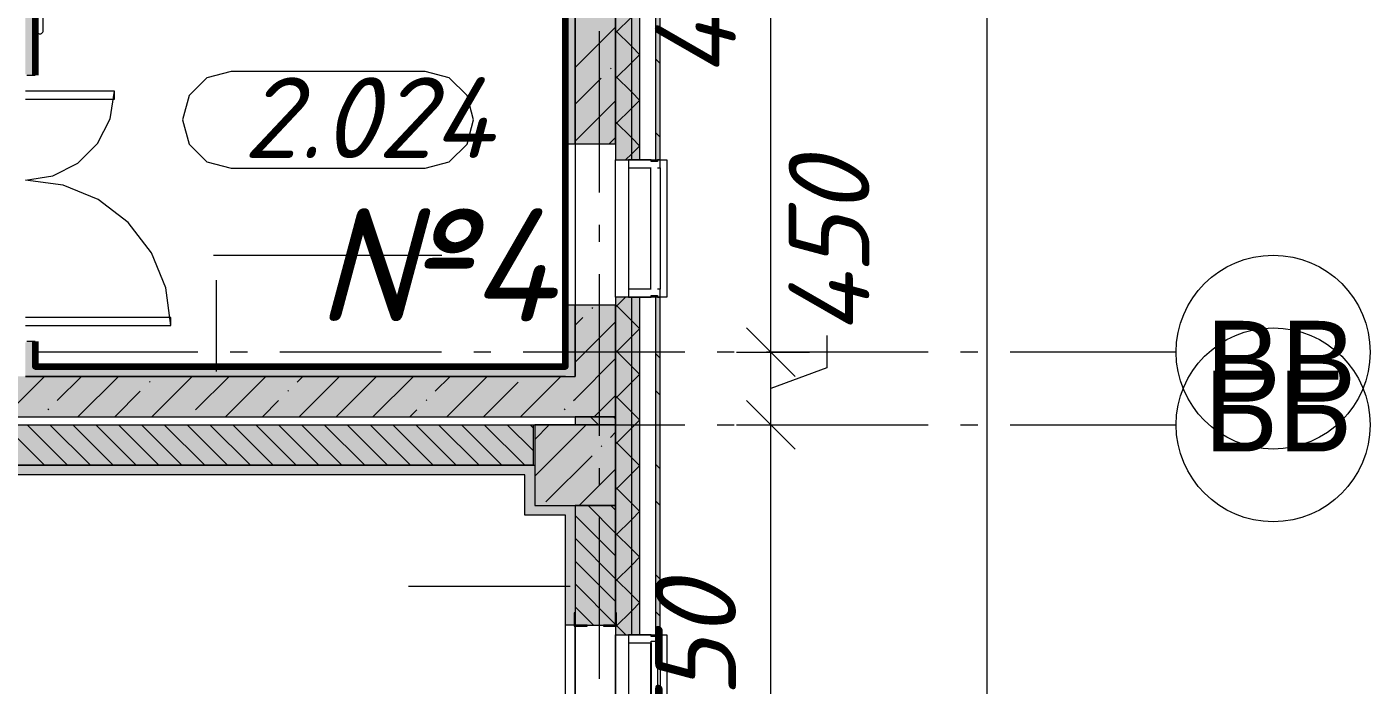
# Model space of a CAD drawing. Header units: millimetres. Extents: x -537608 to 253996, y -217170 to 186033.
# Drawn here: x -268303 to -259993, y -9213 to -5137 of the extents above; entities that cross this region are included whole.
import ezdxf

# ---------------------------------------------------------------- set-up
doc = ezdxf.new("R2010")
doc.units = ezdxf.units.MM
doc.layers.add('16) Лак 1.6м', color=160, linetype='Continuous', lineweight=90)
doc.layers.add('PDF _Геометрия', color=7, linetype='Continuous')
doc.layers.add('PDF _Текст', color=7, linetype='Continuous')
doc.layers.add('PDF _Сплошная заливка', color=7, linetype='Continuous', true_color=0xffffff)
doc.styles.add('PDF ArialMT', font='arial.ttf')
doc.styles.add('PDF ISOCPEUR Italic', font='isocpeui.ttf')

msp = doc.modelspace()

# ---------------------------------------------------------------- hatches: boundary and pattern name
at = {"layer": 'PDF _Сплошная заливка', "transparency": 33554559}
h = msp.add_hatch(color=256, dxfattribs=at)
h.paths.add_polyline_path([(-264384.3486, -7310.6582), (-264384.3486, -6810.6577), (-264411.3488, -6810.6577), (-264411.3488, -7310.6582)], flags=0)
h.paths.add_polyline_path([(-264411.3488, -5960.6578), (-264384.3486, -5960.6578), (-264384.3486, 1589.3432), (-264411.3488, 1589.3432), (-264411.3488, -4017.7553)], flags=0)
h.paths.add_polyline_path([(-264411.3488, 15239.3477), (-264384.3486, 15239.3477), (-264384.3486, 16539.3468), (-264411.3488, 16539.3468), (-264411.3488, 15917.7888)], flags=0)
h.paths.add_polyline_path([(-264411.3488, 18239.3476), (-264384.3486, 18239.3476), (-264384.3486, 19539.3489), (-264411.3488, 19539.3489), (-264411.3488, 18765.7234)], flags=0)
h.paths.add_polyline_path([(-264384.3486, 21239.3475), (-264384.3486, 22539.3466), (-264411.3488, 22539.3466), (-264411.3488, 21239.3475)], flags=0)
h.paths.add_polyline_path([(-264384.3486, 24239.3496), (-264384.3486, 25439.3504), (-264411.3488, 25439.3504), (-264411.3488, 24239.3496)], flags=0)
h.paths.add_polyline_path([(-264384.3486, 27139.349), (-264384.3486, 31549.0045), (-264411.3488, 31549.0045), (-264411.3488, 27139.349)], flags=0)
h = msp.add_hatch(color=256, dxfattribs=at)
h.paths.add_polyline_path([(-264511.3493, -7310.6582), (-264511.3493, -6810.6577), (-264561.3495, -6810.6577), (-264561.3495, -7310.6582)], flags=0)
h.paths.add_polyline_path([(-264561.3495, -5960.6578), (-264511.3493, -5960.6578), (-264511.3493, 1589.3432), (-264561.3495, 1589.3432), (-264561.3495, -5441.7237)], flags=0)
h.paths.add_polyline_path([(-264561.3495, 15239.3477), (-264511.3493, 15239.3477), (-264511.3493, 16539.3468), (-264561.3495, 16539.3468), (-264561.3495, 15917.7888)], flags=0)
h.paths.add_polyline_path([(-264511.3493, 18239.3476), (-264511.3493, 19539.3489), (-264561.3495, 19539.3489), (-264561.3495, 18239.3476)], flags=0)
h.paths.add_polyline_path([(-264561.3495, 21239.3475), (-264511.3493, 21239.3475), (-264511.3493, 22539.3466), (-264561.3495, 22539.3466), (-264561.3495, 21613.658)], flags=0)
h.paths.add_polyline_path([(-264511.3493, 24239.3496), (-264511.3493, 25439.3504), (-264561.3495, 25439.3504), (-264561.3495, 24239.3496)], flags=0)
h.paths.add_polyline_path([(-264561.3495, 27139.349), (-264511.3493, 27139.349), (-264511.3493, 31399.0038), (-264561.3495, 31399.0038), (-264561.3495, 27309.5272)], flags=0)
h = msp.add_hatch(color=256, dxfattribs=at)
h.paths.add_polyline_path([(-264911.3488, -7550.6578), (-264661.3483, -7550.6578), (-264661.3483, -6860.6579), (-264911.3488, -6860.6579), (-264911.3488, -7300.6578)], flags=0)
h.paths.add_polyline_path([(-264661.3483, -5860.658), (-264661.3483, 799.3446), (-264911.3488, 799.3446), (-264911.3488, -5860.658)], flags=0)
at = {"layer": 'PDF _Сплошная заливка', "true_color": 0x56bc34, "transparency": 33554559}
h = msp.add_hatch(color=85, dxfattribs=at)
h.paths.add_polyline_path([(-268303.3512, -7240.6582), (-268251.3509, -7240.6582), (-268251.3509, -7085.6584), (-268303.3512, -7085.6584), (-268303.3512, -7090.6586), (-268311.3493, -7090.6586), (-268311.3493, -7240.6582)], flags=0)
h.paths.add_polyline_path([(-268303.3512, -5435.6572), (-268251.3509, -5435.6572), (-268251.3509, 739.3439), (-268311.3493, 739.3439), (-268311.3493, -5430.6575), (-268303.3512, -5430.6575)], flags=0)
h = msp.add_hatch(color=85, dxfattribs=at)
h.paths.add_polyline_path([(-264971.3501, -7300.6578), (-264911.3488, -7300.6578), (-264911.3488, -6860.6579), (-264971.3501, -6860.6579), (-264971.3501, -7240.6582)], flags=0)
h.paths.add_polyline_path([(-264971.3501, -5860.658), (-264911.3488, -5860.658), (-264911.3488, 539.343), (-264971.3501, 539.343), (-264971.3501, -5441.7237)], flags=0)
at = {"layer": 'PDF _Сплошная заливка', "transparency": 33554559}
for points in [[(-265275.7708, -7550.6578), (-264911.3488, -7550.6578), (-264911.3488, -7300.6578), (-268561.3505, -7300.6578), (-268561.3505, -7550.6578), (-266113.7491, -7550.6578)], [(-265171.3493, -7850.6575), (-265171.3493, -7600.6579), (-272161.3508, -7600.6579), (-272161.3508, -7850.6575), (-265275.7708, -7850.6575)]]:
    msp.add_hatch(color=256, dxfattribs=at).paths.add_polyline_path(points)
at = {"layer": 'PDF _Сплошная заливка', "true_color": 0x56bc34, "transparency": 33554559}
msp.add_hatch(color=85, dxfattribs=at).paths.add_polyline_path([(-264971.3501, -7300.6578), (-264971.3501, -7240.6582), (-268311.3493, -7240.6582), (-268311.3493, -7300.6578), (-265275.7708, -7300.6578)])
at = {"layer": 'PDF _Сплошная заливка', "transparency": 33554559}
h = msp.add_hatch(color=256, dxfattribs=at)
h.paths.add_polyline_path([(-264561.3495, -56400.6696), (-264561.3495, -55510.6683), (-264661.3483, -55510.6683), (-264661.3483, -56400.6696)], flags=0)
h.paths.add_polyline_path([(-264661.3483, -53810.6696), (-264561.3495, -53810.6696), (-264561.3495, -52615.668), (-264661.3483, -52615.668), (-264661.3483, -53144.636)], flags=0)
h.paths.add_polyline_path([(-264661.3483, -50915.6694), (-264561.3495, -50915.6694), (-264561.3495, -49615.6681), (-264661.3483, -49615.6681), (-264661.3483, -50296.6993)], flags=0)
h.paths.add_polyline_path([(-264561.3495, -47915.6673), (-264561.3495, -46600.6686), (-264661.3483, -46600.6686), (-264661.3483, -47915.6673)], flags=0)
h.paths.add_polyline_path([(-264561.3495, -44900.6677), (-264561.3495, -43600.6665), (-264661.3483, -43600.6665), (-264661.3483, -44900.6677)], flags=0)
h.paths.add_polyline_path([(-264561.3495, -41900.6657), (-264561.3495, -40600.6666), (-264661.3483, -40600.6666), (-264661.3483, -41900.6657)], flags=0)
h.paths.add_polyline_path([(-264561.3495, -38900.6658), (-264561.3495, -37600.6646), (-264661.3483, -37600.6646), (-264661.3483, -38900.6658)], flags=0)
h.paths.add_polyline_path([(-264561.3495, -35900.6659), (-264561.3495, -34600.6647), (-264661.3483, -34600.6647), (-264661.3483, -35900.6659)], flags=0)
h.paths.add_polyline_path([(-264561.3495, -32900.6638), (-264561.3495, -31600.6647), (-264661.3483, -31600.6647), (-264661.3483, -32900.6638)], flags=0)
h.paths.add_polyline_path([(-264561.3495, -29900.6639), (-264561.3495, -28600.6648), (-264661.3483, -28600.6648), (-264661.3483, -29900.6639)], flags=0)
h.paths.add_polyline_path([(-264661.3483, -26900.664), (-264561.3495, -26900.664), (-264561.3495, -25600.6627), (-264661.3483, -25600.6627), (-264661.3483, -26801.2363)], flags=0)
h.paths.add_polyline_path([(-264561.3495, -23900.662), (-264561.3495, -22600.6613), (-264661.3483, -22600.6613), (-264661.3483, -23900.662)], flags=0)
h.paths.add_polyline_path([(-264661.3483, -20900.6621), (-264561.3495, -20900.6621), (-264561.3495, -19600.6619), (-264661.3483, -19600.6619), (-264661.3483, -20393.3829)], flags=0)
h.paths.add_polyline_path([(-264661.3483, -17900.6614), (-264561.3495, -17900.6614), (-264561.3495, -16500.6607), (-264661.3483, -16500.6607), (-264661.3483, -17545.4486)], flags=0)
h.paths.add_polyline_path([(-264661.3483, -14800.6611), (-264561.3495, -14800.6611), (-264561.3495, -13710.6597), (-264661.3483, -13710.6597), (-264661.3483, -13985.5296)], flags=0)
h.paths.add_polyline_path([(-264561.3495, -12010.6587), (-264561.3495, -10600.6587), (-264661.3483, -10600.6587), (-264661.3483, -12010.6587)], flags=0)
h.paths.add_polyline_path([(-264661.3483, -8900.6581), (-264561.3495, -8900.6581), (-264561.3495, -7310.6582), (-264661.3483, -7310.6582), (-264661.3483, -8289.6594)], flags=0)
h = msp.add_hatch(color=256, dxfattribs=at)
h.paths.add_polyline_path([(-264561.3495, -56450.6697), (-264511.3493, -56450.6697), (-264511.3493, -55510.6683), (-264561.3495, -55510.6683), (-264561.3495, -56400.6696)], flags=0)
h.paths.add_polyline_path([(-264511.3493, -53810.6696), (-264511.3493, -52615.668), (-264561.3495, -52615.668), (-264561.3495, -53810.6696)], flags=0)
h.paths.add_polyline_path([(-264511.3493, -50915.6694), (-264511.3493, -49615.6681), (-264561.3495, -49615.6681), (-264561.3495, -50915.6694)], flags=0)
h.paths.add_polyline_path([(-264561.3495, -47915.6673), (-264511.3493, -47915.6673), (-264511.3493, -46600.6686), (-264561.3495, -46600.6686), (-264561.3495, -47448.7647)], flags=0)
h.paths.add_polyline_path([(-264511.3493, -44900.6677), (-264511.3493, -43600.6665), (-264561.3495, -43600.6665), (-264561.3495, -44900.6677)], flags=0)
h.paths.add_polyline_path([(-264561.3495, -41900.6657), (-264511.3493, -41900.6657), (-264511.3493, -40600.6666), (-264561.3495, -40600.6666), (-264561.3495, -41040.9114)], flags=0)
h.paths.add_polyline_path([(-264511.3493, -38900.6658), (-264511.3493, -37600.6646), (-264561.3495, -37600.6646), (-264561.3495, -38900.6658)], flags=0)
h.paths.add_polyline_path([(-264561.3495, -35900.6659), (-264511.3493, -35900.6659), (-264511.3493, -34600.6647), (-264561.3495, -34600.6647), (-264561.3495, -35345.0422)], flags=0)
h.paths.add_polyline_path([(-264561.3495, -32900.6638), (-264511.3493, -32900.6638), (-264511.3493, -31600.6647), (-264561.3495, -31600.6647), (-264561.3495, -32497.1076)], flags=0)
h.paths.add_polyline_path([(-264511.3493, -29900.6639), (-264511.3493, -28600.6648), (-264561.3495, -28600.6648), (-264561.3495, -29900.6639)], flags=0)
h.paths.add_polyline_path([(-264561.3495, -26900.664), (-264511.3493, -26900.664), (-264511.3493, -25600.6627), (-264561.3495, -25600.6627), (-264561.3495, -26801.2363)], flags=0)
h.paths.add_polyline_path([(-264561.3495, -23900.662), (-264511.3493, -23900.662), (-264511.3493, -22600.6613), (-264561.3495, -22600.6613), (-264561.3495, -23241.3175)], flags=0)
h.paths.add_polyline_path([(-264511.3493, -20900.6621), (-264511.3493, -19600.6619), (-264561.3495, -19600.6619), (-264561.3495, -20900.6621)], flags=0)
h.paths.add_polyline_path([(-264511.3493, -17900.6614), (-264511.3493, -16500.6607), (-264561.3495, -16500.6607), (-264561.3495, -17900.6614)], flags=0)
h.paths.add_polyline_path([(-264511.3493, -14800.6611), (-264511.3493, -13710.6597), (-264561.3495, -13710.6597), (-264561.3495, -14800.6611)], flags=0)
h.paths.add_polyline_path([(-264561.3495, -12010.6587), (-264511.3493, -12010.6587), (-264511.3493, -10600.6587), (-264561.3495, -10600.6587), (-264561.3495, -11849.5779)], flags=0)
h.paths.add_polyline_path([(-264511.3493, -8900.6581), (-264511.3493, -7310.6582), (-264561.3495, -7310.6582), (-264561.3495, -8900.6581)], flags=0)
h = msp.add_hatch(color=256, dxfattribs=at)
h.paths.add_polyline_path([(-264384.3486, -56577.6682), (-264384.3486, -55510.6683), (-264411.3488, -55510.6683), (-264411.3488, -56577.6682)], flags=0)
h.paths.add_polyline_path([(-264384.3486, -53810.6696), (-264384.3486, -52615.668), (-264411.3488, -52615.668), (-264411.3488, -53810.6696)], flags=0)
h.paths.add_polyline_path([(-264384.3486, -50915.6694), (-264384.3486, -49615.6681), (-264411.3488, -49615.6681), (-264411.3488, -50915.6694)], flags=0)
h.paths.add_polyline_path([(-264384.3486, -47915.6673), (-264384.3486, -46600.6686), (-264411.3488, -46600.6686), (-264411.3488, -47915.6673)], flags=0)
h.paths.add_polyline_path([(-264384.3486, -44900.6677), (-264384.3486, -43600.6665), (-264411.3488, -43600.6665), (-264411.3488, -44900.6677)], flags=0)
h.paths.add_polyline_path([(-264411.3488, -41900.6657), (-264384.3486, -41900.6657), (-264384.3486, -40600.6666), (-264411.3488, -40600.6666), (-264411.3488, -41040.9114)], flags=0)
h.paths.add_polyline_path([(-264411.3488, -38900.6658), (-264384.3486, -38900.6658), (-264384.3486, -37600.6646), (-264411.3488, -37600.6646), (-264411.3488, -38192.9768)], flags=0)
h.paths.add_polyline_path([(-264384.3486, -35900.6659), (-264384.3486, -34600.6647), (-264411.3488, -34600.6647), (-264411.3488, -35900.6659)], flags=0)
h.paths.add_polyline_path([(-264411.3488, -32900.6638), (-264384.3486, -32900.6638), (-264384.3486, -31600.6647), (-264411.3488, -31600.6647), (-264411.3488, -32497.1076)], flags=0)
h.paths.add_polyline_path([(-264411.3488, -29900.6639), (-264384.3486, -29900.6639), (-264384.3486, -28600.6648), (-264411.3488, -28600.6648), (-264411.3488, -29649.173)], flags=0)
h.paths.add_polyline_path([(-264384.3486, -26900.664), (-264384.3486, -25600.6627), (-264411.3488, -25600.6627), (-264411.3488, -26900.664)], flags=0)
h.paths.add_polyline_path([(-264384.3486, -23900.662), (-264384.3486, -22600.6613), (-264411.3488, -22600.6613), (-264411.3488, -23900.662)], flags=0)
h.paths.add_polyline_path([(-264384.3486, -20900.6621), (-264384.3486, -19600.6619), (-264411.3488, -19600.6619), (-264411.3488, -20900.6621)], flags=0)
h.paths.add_polyline_path([(-264384.3486, -17900.6614), (-264384.3486, -16500.6607), (-264411.3488, -16500.6607), (-264411.3488, -17900.6614)], flags=0)
h.paths.add_polyline_path([(-264411.3488, -14800.6611), (-264384.3486, -14800.6611), (-264384.3486, -13710.6597), (-264411.3488, -13710.6597)], flags=0)
h.paths.add_polyline_path([(-264411.3488, -12010.6587), (-264384.3486, -12010.6587), (-264384.3486, -10600.6587), (-264411.3488, -10600.6587)], flags=0)
h.paths.add_polyline_path([(-264384.3486, -8900.6581), (-264384.3486, -7310.6582), (-264411.3488, -7310.6582), (-264411.3488, -8900.6581)], flags=0)
at = {"layer": 'PDF _Сплошная заливка', "true_color": 0xff7d7d, "transparency": 33554559}
for points in [[(-265161.3488, -7910.6587), (-265161.3488, -7850.6575), (-272101.3522, -7850.6575), (-272101.3522, -7910.6587), (-265221.3495, -7910.6587)], [(-264971.3501, -8160.6581), (-264911.3488, -8160.6581), (-264911.3488, -8100.6579), (-265161.3488, -8100.6579), (-265161.3488, -8160.6581)]]:
    msp.add_hatch(color=11, dxfattribs=at).paths.add_polyline_path(points)
at = {"layer": 'PDF _Сплошная заливка', "transparency": 33554559}
h = msp.add_hatch(color=256, dxfattribs=at)
h.paths.add_polyline_path([(-264911.3488, -37740.6647), (-264661.3483, -37740.6647), (-264661.3483, -37660.6652), (-264911.3488, -37660.6652)], flags=0)
h.paths.add_polyline_path([(-264661.3483, -35840.6652), (-264661.3483, -35300.6655), (-264911.3488, -35300.6655), (-264911.3488, -35840.6652)], flags=0)
h.paths.add_polyline_path([(-264661.3483, -34800.6655), (-264661.3483, -34660.6653), (-264911.3488, -34660.6653), (-264911.3488, -34800.6655), (-264711.3496, -34800.6655)], flags=0)
h.paths.add_polyline_path([(-264911.3488, -32840.6653), (-264661.3483, -32840.6653), (-264661.3483, -31660.6654), (-264911.3488, -31660.6654), (-264911.3488, -32497.1076)], flags=0)
h.paths.add_polyline_path([(-264911.3488, -29840.6632), (-264661.3483, -29840.6632), (-264661.3483, -29491.6651), (-264911.3488, -29491.6651), (-264911.3488, -29649.173)], flags=0)
h.paths.add_polyline_path([(-264856.7822, -29456.6644), (-264661.3483, -29456.6644), (-264661.3483, -29300.6635), (-264911.3488, -29300.6635), (-264911.3488, -29456.6644)], flags=0)
h.paths.add_polyline_path([(-264856.7822, -28800.6635), (-264661.3483, -28800.6635), (-264661.3483, -28660.6634), (-264911.3488, -28660.6634), (-264911.3488, -28800.6635)], flags=0)
h.paths.add_polyline_path([(-264661.3483, -26840.6633), (-264661.3483, -26300.6636), (-264911.3488, -26300.6636), (-264911.3488, -26840.6633)], flags=0)
h.paths.add_polyline_path([(-264856.7822, -25800.6636), (-264661.3483, -25800.6636), (-264661.3483, -25660.6635), (-264911.3488, -25660.6635), (-264911.3488, -25800.6636)], flags=0)
h.paths.add_polyline_path([(-264911.3488, -23840.6634), (-264661.3483, -23840.6634), (-264661.3483, -22660.6625), (-264911.3488, -22660.6625), (-264911.3488, -23241.3175)], flags=0)
h.paths.add_polyline_path([(-264911.3488, -20840.6614), (-264661.3483, -20840.6614), (-264661.3483, -20300.6617), (-264911.3488, -20300.6617), (-264911.3488, -20749.375)], flags=0)
h.paths.add_polyline_path([(-264911.3488, -19800.6617), (-264661.3483, -19800.6617), (-264661.3483, -19660.6615), (-264911.3488, -19660.6615), (-264911.3488, -19681.3998)], flags=0)
h.paths.add_polyline_path([(-264661.3483, -17840.6618), (-264661.3483, -17300.6604), (-264911.3488, -17300.6604), (-264911.3488, -17840.6618)], flags=0)
h.paths.add_polyline_path([(-264911.3488, -16800.6604), (-264661.3483, -16800.6604), (-264661.3483, -16560.6612), (-264911.3488, -16560.6612), (-264911.3488, -16659.6478)], flags=0)
h.paths.add_polyline_path([(-264911.3488, -14740.66), (-264661.3483, -14740.66), (-264661.3483, -13768.8851), (-264911.3488, -13768.8851), (-264911.3488, -13985.5296)], flags=0)
h.paths.add_polyline_path([(-264911.3488, -11450.6591), (-264661.3483, -11450.6591), (-264661.3483, -10660.6583), (-264911.3488, -10660.6583), (-264911.3488, -11137.594)], flags=0)
h.paths.add_polyline_path([(-264661.3483, -8840.6585), (-264661.3483, -8100.6579), (-264911.3488, -8100.6579), (-264911.3488, -8840.6585)], flags=0)
at = {"layer": 'PDF _Сплошная заливка', "true_color": 0xff7d7d, "transparency": 33554559}
h = msp.add_hatch(color=11, dxfattribs=at)
h.paths.add_polyline_path([(-264971.3501, -11450.6591), (-264911.3488, -11450.6591), (-264911.3488, -10660.6583), (-264971.3501, -10660.6583), (-264971.3501, -11390.6595)], flags=0)
h.paths.add_polyline_path([(-264971.3501, -8840.6585), (-264911.3488, -8840.6585), (-264911.3488, -8160.6581), (-264971.3501, -8160.6581), (-264971.3501, -8289.6594)], flags=0)

# ---------------------------------------------------------------- linework, layer by layer
at = {"layer": '16) Лак 1.6м'}
msp.add_lwpolyline([(-268251.3509, -7085.6584), (-268251.3509, -7240.6582), (-264971.3501, -7240.6582), (-264971.3501, 479.3445), (-265191.3492, 479.3445), (-265221.3495, 739.3439), (-268251.3509, 739.3439), (-268251.3509, -5407.9645), (-268251.3509, -5435.6572)], dxfattribs=at)
at = {"layer": 'PDF _Геометрия', "lineweight": 9}
for p, q in [((-262362.423, -56440.6714), (-262362.423, 31439.3502)), ((-264561.3495, -5960.6578), (-264561.3495, 1589.3432)), ((-264511.3493, -5960.6578), (-264511.3493, 1589.3432)), ((-264411.3488, -5960.6578), (-264411.3488, 1589.3432)), ((-264384.3486, -5960.6578), (-264384.3486, 1589.3432)), ((-264661.3483, -5860.658), (-264661.3483, 799.3446)), ((-264661.3483, 799.3446), (-264661.3483, -5960.6578)), ((-268251.3509, -5435.6572), (-268251.3509, 739.3439)), ((-264911.3488, -5860.658), (-264911.3488, 539.343)), ((-264911.3488, 539.343), (-264911.3488, -5860.658)), ((-264971.3501, 479.3445), (-264971.3501, -5860.658)), ((-268241.3503, -400.2881), (-268241.3503, -5160.2911)), ((-268201.3506, -5160.2911), (-268201.3506, -400.2881)), ((-263700.917, -7150.6582), (-263700.917, -2450.6564)), ((-264911.3488, -5388.1598), (-264661.3483, -5138.1593)), ((-264661.3483, -5174.7584), (-264561.3495, -5074.7591)), ((-268241.3503, -5160.2911), (-268240.6678, -5165.4663)), ((-268240.6678, -5165.4663), (-268238.6699, -5170.2894)), ((-268238.6699, -5170.2894), (-268235.4922, -5174.4323)), ((-268235.4922, -5174.4323), (-268231.3499, -5177.6111)), ((-268231.3499, -5177.6111), (-268226.5273, -5179.609)), ((-268226.5273, -5179.609), (-268221.3494, -5180.2904)), ((-268221.3494, -5180.2904), (-268216.1737, -5179.609)), ((-268216.1737, -5179.609), (-268211.3511, -5177.6111)), ((-268211.3511, -5177.6111), (-268207.2088, -5174.4323)), ((-268207.2088, -5174.4323), (-268204.0289, -5170.2894)), ((-268204.0289, -5170.2894), (-268202.031, -5165.4663)), ((-268202.031, -5165.4663), (-268201.3506, -5160.2911)), ((-264561.3495, -5259.3771), (-264661.3483, -5159.3766)), ((-264511.3493, -5309.3767), (-264561.3495, -5259.3771)), ((-264561.3495, -5357.6008), (-264511.3493, -5307.6005)), ((-264692.6377, -5397.5451), (-264687.8958, -5392.8043)), ((-264661.3483, -5457.6012), (-264561.3495, -5357.6008)), ((-268303.3512, -5435.6572), (-268251.3509, -5435.6572)), ((-264911.3488, -5616.2578), (-264749.662, -5454.571)), ((-264561.3495, -5542.2193), (-264661.3483, -5442.2189)), ((-267761.3491, -5535.6576), (-268311.3493, -5535.6576)), ((-267788.2697, -5705.6168), (-267761.3491, -5535.6576)), ((-267761.3491, -5585.6573), (-267761.3491, -5535.6576)), ((-264511.3493, -5592.2195), (-264561.3495, -5542.2193)), ((-268311.3493, -5585.6573), (-267761.3491, -5585.6573)), ((-264911.3488, -5844.3563), (-264661.3483, -5594.3569)), ((-264661.3483, -5740.444), (-264561.3495, -5640.4452)), ((-264561.3495, -5640.4452), (-264511.3493, -5590.4449)), ((-267866.3918, -5858.9394), (-267788.2697, -5705.6168)), ((-264561.3495, -5825.0627), (-264661.3483, -5725.0622)), ((-267988.0681, -5980.6169), (-267866.3918, -5858.9394)), ((-264971.3501, -5860.658), (-264911.3488, -5860.658)), ((-264971.3501, -6860.6579), (-264971.3501, -5860.658)), ((-264911.3488, -5860.658), (-264661.3483, -5860.658)), ((-264699.5514, -5860.658), (-264661.3483, -5822.4543)), ((-264511.3493, -5875.0618), (-264561.3495, -5825.0627)), ((-264561.3495, -5923.2869), (-264511.3493, -5873.2867)), ((-268141.3908, -6058.7389), (-267988.0681, -5980.6169)), ((-264661.3483, -5960.6578), (-264561.3495, -5960.6578)), ((-264598.7199, -5960.6578), (-264561.3495, -5923.2869)), ((-264441.3492, -5960.6578), (-264581.3494, -5960.6578)), ((-264581.3494, -5960.6578), (-264581.3494, -6010.6581)), ((-264561.3495, -5960.6578), (-264511.3493, -5960.6578)), ((-264511.3493, -5960.6578), (-264411.3488, -5960.6578)), ((-264441.3492, -5970.6583), (-264441.3492, -5960.6578)), ((-264401.3494, -5970.6583), (-264441.3492, -5970.6583)), ((-264411.3488, -5960.6578), (-264384.3486, -5960.6578)), ((-264384.3486, -5960.6578), (-264401.3494, -5960.6578)), ((-264401.3494, -5960.6578), (-264401.3494, -5970.6583)), ((-264384.3486, -6010.6581), (-264384.3486, -5960.6578)), ((-268311.3493, -6085.6584), (-268141.3908, -6058.7389)), ((-264581.3494, -6010.6581), (-264441.3492, -6010.6581)), ((-264581.3494, -6010.6581), (-264581.3494, -6760.6575)), ((-264401.3494, -6010.6581), (-264384.3486, -6010.6581)), ((-264384.3486, -6010.6581), (-264384.3486, -6760.6575)), ((-268078.4126, -6116.3251), (-268311.3493, -6085.6584)), ((-267861.3496, -6206.234), (-268078.4126, -6116.3251)), ((-267674.9533, -6349.2618), (-267861.3496, -6206.234)), ((-267531.9282, -6535.6582), (-267674.9533, -6349.2618)), ((-267442.0165, -6752.7212), (-267531.9282, -6535.6582)), ((-267130.3527, -7270.6585), (-267130.3527, -6704.6576)), ((-267411.3498, -6985.6579), (-267442.0165, -6752.7212)), ((-264661.3483, -6871.8151), (-264600.192, -6810.6577)), ((-264561.3495, -6810.6577), (-264661.3483, -6810.6577)), ((-264661.3483, -6810.6577), (-264661.3483, -7310.6582)), ((-264441.3492, -6760.6575), (-264581.3494, -6760.6575)), ((-264581.3494, -6760.6575), (-264581.3494, -6810.6577)), ((-264581.3494, -6810.6577), (-264441.3492, -6810.6577)), ((-264511.3493, -6810.6577), (-264561.3495, -6810.6577)), ((-264561.3495, -7310.6582), (-264561.3495, -6810.6577)), ((-264411.3488, -6810.6577), (-264511.3493, -6810.6577)), ((-264511.3493, -7310.6582), (-264511.3493, -6810.6577)), ((-264441.3492, -6810.6577), (-264441.3492, -6800.6578)), ((-264441.3492, -6800.6578), (-264401.3494, -6800.6578)), ((-264384.3486, -6810.6577), (-264411.3488, -6810.6577)), ((-264411.3488, -7310.6582), (-264411.3488, -6810.6577)), ((-264384.3486, -6760.6575), (-264401.3494, -6760.6575)), ((-264401.3494, -6800.6578), (-264401.3494, -6810.6577)), ((-264401.3494, -6810.6577), (-264384.3486, -6810.6577)), ((-264384.3486, -6810.6577), (-264384.3486, -6760.6575)), ((-264384.3486, -7310.6582), (-264384.3486, -6810.6577)), ((-264911.3488, -6860.6579), (-264971.3501, -6860.6579)), ((-264971.3501, -6860.6579), (-264971.3501, -7240.6582)), ((-264661.3483, -6860.6579), (-264911.3488, -6860.6579)), ((-264911.3488, -6860.6579), (-264911.3488, -7300.6578)), ((-264911.3488, -7300.6578), (-264911.3488, -6860.6579)), ((-264806.6856, -6880.1858), (-264801.9448, -6875.445)), ((-264561.3495, -6956.4332), (-264661.3483, -6856.4327)), ((-264661.3483, -7550.6578), (-264661.3483, -6860.6579)), ((-267411.3498, -6935.6577), (-268311.3493, -6935.6577)), ((-267411.3498, -6985.6579), (-267411.3498, -6935.6577)), ((-264911.3488, -6984.8489), (-264863.7115, -6937.2111)), ((-264911.3488, -7212.9475), (-264661.3483, -6962.948)), ((-264511.3493, -7006.4328), (-264561.3495, -6956.4332)), ((-268311.3493, -6985.6579), (-267411.3498, -6985.6579)), ((-264661.3483, -7154.6584), (-264561.3495, -7054.658)), ((-264561.3495, -7054.658), (-264511.3493, -7004.6578)), ((-263353.8531, -7048.0613), (-263353.8531, -7248.0622)), ((-268251.3509, -7085.6584), (-268303.3512, -7085.6584)), ((-268251.3509, -7240.6582), (-268251.3509, -7085.6584)), ((-264561.3495, -7239.276), (-264661.3483, -7139.2755)), ((-264911.3488, -7441.0465), (-264661.3483, -7191.046)), ((-263913.0502, -7150.6582), (-263700.917, -7150.6582)), ((-263700.917, -7600.6579), (-263700.917, -7150.6582)), ((-263700.917, -7150.6582), (-263460.9174, -7150.6582)), ((-268442.4406, -7550.6578), (-268192.4395, -7300.6578)), ((-268311.3493, -7300.6578), (-264971.3501, -7300.6578)), ((-264971.3501, -7300.6578), (-268311.3493, -7300.6578)), ((-264971.3501, -7240.6582), (-268251.3509, -7240.6582)), ((-268114.1151, -7450.4324), (-267964.3405, -7300.6578)), ((-267986.2425, -7550.6578), (-267736.2436, -7300.6578)), ((-267530.0465, -7550.6578), (-267280.0454, -7300.6578)), ((-267258.7463, -7507.4577), (-267051.9463, -7300.6578)), ((-267073.8484, -7550.6578), (-266823.8495, -7300.6578)), ((-266631.4743, -7336.3839), (-266595.7504, -7300.6578)), ((-266617.6524, -7550.6578), (-266367.6513, -7300.6578)), ((-266389.5534, -7550.6578), (-266139.5522, -7300.6578)), ((-266161.4548, -7550.6578), (-265911.4543, -7300.6578)), ((-265776.1056, -7393.4076), (-265683.3547, -7300.6578)), ((-265705.2572, -7550.6578), (-265455.2572, -7300.6578)), ((-265249.0602, -7550.6578), (-264999.0602, -7300.6578)), ((-264971.3501, -7300.6578), (-264911.3488, -7300.6578)), ((-264661.3483, -7310.6582), (-264661.3483, -8900.6581)), ((-264511.3493, -7289.2762), (-264561.3495, -7239.276)), ((-264561.3495, -7337.5013), (-264534.5065, -7310.6582)), ((-264561.3495, -8900.6581), (-264561.3495, -7310.6582)), ((-264534.5065, -7310.6582), (-264511.3493, -7287.501)), ((-264511.3493, -8900.6581), (-264511.3493, -7310.6582)), ((-264411.3488, -8900.6581), (-264411.3488, -7310.6582)), ((-264384.3486, -8900.6581), (-264384.3486, -7310.6582)), ((-263353.8531, -7248.0622), (-263700.917, -7375.6581)), ((-267758.1434, -7550.6578), (-267600.8938, -7393.4076)), ((-267543.8685, -7336.3839), (-267539.1277, -7331.6426)), ((-266688.4996, -7393.4076), (-266683.7589, -7388.6663)), ((-265477.1582, -7550.6578), (-265262.8832, -7336.3839)), ((-264661.3483, -7437.5001), (-264561.3495, -7337.5013)), ((-266845.7493, -7550.6578), (-266745.525, -7450.4324)), ((-265833.1298, -7450.4324), (-265828.389, -7445.6916)), ((-264920.7357, -7450.4324), (-264911.3488, -7441.0465)), ((-264792.8631, -7550.6578), (-264661.3483, -7419.1445)), ((-264561.3495, -7522.1192), (-264661.3483, -7422.1189)), ((-268561.3505, -7550.6578), (-264911.3488, -7550.6578)), ((-268171.1404, -7507.4577), (-268166.3995, -7502.7158)), ((-265933.3552, -7550.6578), (-265890.1551, -7507.4577)), ((-264977.7599, -7507.4577), (-264973.0192, -7502.7158)), ((-264911.3488, -7550.6578), (-264661.3483, -7550.6578)), ((-264911.3488, -7550.6578), (-264911.3488, -7600.6579)), ((-264661.3483, -7550.6578), (-264911.3488, -7550.6578)), ((-264765.653, -7600.6579), (-264815.6527, -7550.6578)), ((-264661.3483, -7563.54), (-264674.231, -7550.6578)), ((-264661.3483, -7600.6579), (-264661.3483, -7550.6578)), ((-264511.3493, -7572.1184), (-264561.3495, -7522.1192)), ((-272161.3508, -7600.6579), (-265171.3493, -7600.6579)), ((-268192.6096, -7850.6575), (-268442.6086, -7600.6579)), ((-268051.1885, -7850.6575), (-268301.1874, -7600.6579)), ((-267909.7652, -7850.6575), (-268159.7663, -7600.6579)), ((-267768.3441, -7850.6575), (-268018.3452, -7600.6579)), ((-267626.923, -7850.6575), (-267876.9241, -7600.6579)), ((-267485.5019, -7850.6575), (-267735.503, -7600.6579)), ((-267344.0808, -7850.6575), (-267594.0797, -7600.6579)), ((-267202.6596, -7850.6575), (-267452.6586, -7600.6579)), ((-267061.2385, -7850.6575), (-267311.2374, -7600.6579)), ((-266919.8174, -7850.6575), (-267169.8163, -7600.6579)), ((-266778.3941, -7850.6575), (-267028.3952, -7600.6579)), ((-266636.973, -7850.6575), (-266886.9741, -7600.6579)), ((-266495.5519, -7850.6575), (-266745.5529, -7600.6579)), ((-266354.1313, -7850.6575), (-266604.1318, -7600.6579)), ((-266212.7097, -7850.6575), (-266462.7085, -7600.6579)), ((-266071.2869, -7850.6575), (-266321.2874, -7600.6579)), ((-265929.8663, -7850.6575), (-266179.8663, -7600.6579)), ((-265788.4452, -7850.6575), (-266038.4447, -7600.6579)), ((-265647.0225, -7850.6575), (-265897.0246, -7600.6579)), ((-265505.602, -7850.6575), (-265755.6019, -7600.6579)), ((-265364.1808, -7850.6575), (-265614.1803, -7600.6579)), ((-265222.7597, -7850.6575), (-265472.7602, -7600.6579)), ((-265171.3493, -7760.6478), (-265331.3386, -7600.6579)), ((-265171.3493, -7619.2261), (-265189.9158, -7600.6579)), ((-265171.3493, -7600.6579), (-265171.3493, -7850.6575)), ((-265161.3488, -7919.1445), (-264842.8634, -7600.6579)), ((-265161.3488, -7691.0465), (-265070.9613, -7600.6579)), ((-264661.3483, -7600.6579), (-265161.3488, -7600.6579)), ((-265161.3488, -7600.6579), (-265161.3488, -8100.6579)), ((-264907.0741, -7600.6579), (-264911.3488, -7596.3838)), ((-264911.3488, -7600.6579), (-264661.3483, -7600.6579)), ((-264661.3483, -8100.6579), (-264661.3483, -7600.6579)), ((-264661.3483, -7720.3439), (-264561.3495, -7620.344)), ((-264561.3495, -7620.344), (-264511.3493, -7570.3438)), ((-263913.0502, -7600.6579), (-263700.917, -7600.6579)), ((-263700.917, -11150.6594), (-263700.917, -7600.6579)), ((-263700.917, -7600.6579), (-263460.9174, -7600.6579)), ((-264692.6377, -7678.5309), (-264661.3483, -7647.2436)), ((-264561.3495, -7804.9615), (-264661.3483, -7704.9611)), ((-265091.8089, -8077.7032), (-264806.6856, -7792.5809)), ((-264749.662, -7735.5556), (-264744.9206, -7730.8137)), ((-264511.3493, -7854.9617), (-264561.3495, -7804.9615)), ((-265171.3493, -7850.6575), (-272101.3522, -7850.6575)), ((-272101.3522, -7850.6575), (-265171.3493, -7850.6575)), ((-265171.3493, -7850.6575), (-265161.3488, -7850.6575)), ((-265161.3488, -7850.6575), (-265161.3488, -7910.6587)), ((-264886.6663, -8100.6579), (-264661.3483, -7875.3416)), ((-264561.3495, -7903.1868), (-264511.3493, -7853.1866)), ((-265221.3495, -7910.6587), (-272101.3522, -7910.6587)), ((-265221.3495, -8160.6581), (-265221.3495, -7910.6587)), ((-265161.3488, -7910.6587), (-265161.3488, -8100.6579)), ((-264661.3483, -8003.1862), (-264561.3495, -7903.1868)), ((-264561.3495, -8087.8048), (-264661.3483, -7987.8044)), ((-265161.3488, -8100.6579), (-264911.3488, -8100.6579)), ((-265161.3488, -8100.6579), (-264661.3483, -8100.6579)), ((-264911.3488, -8100.6579), (-264911.3488, -8160.6581)), ((-264661.3483, -8100.6579), (-264911.3488, -8100.6579)), ((-264911.3488, -8100.6579), (-264911.3488, -8160.6581)), ((-264661.3483, -8270.6472), (-264831.3375, -8100.6579)), ((-264661.3483, -8129.2255), (-264689.9164, -8100.6579)), ((-264661.3483, -8840.6585), (-264661.3483, -8100.6579)), ((-264511.3493, -8137.8045), (-264561.3495, -8087.8048)), ((-264561.3495, -8186.0291), (-264511.3493, -8136.0288)), ((-265161.3488, -8160.6581), (-265221.3495, -8160.6581)), ((-264971.3501, -8160.6581), (-265161.3488, -8160.6581)), ((-264971.3501, -8840.6585), (-264971.3501, -8160.6581)), ((-264911.3488, -8160.6581), (-264911.3488, -8840.6585)), ((-264911.3488, -8160.6581), (-264911.3488, -8840.6585)), ((-264661.3483, -8412.0689), (-264911.3488, -8162.0689)), ((-264661.3483, -8286.029), (-264561.3495, -8186.0291)), ((-264661.3483, -8553.49), (-264911.3488, -8303.49)), ((-264561.3495, -8370.6471), (-264661.3483, -8270.6472)), ((-264511.3493, -8420.6473), (-264561.3495, -8370.6471)), ((-264661.3483, -8694.9116), (-264911.3488, -8444.9111)), ((-264661.3483, -8568.8718), (-264561.3495, -8468.8729)), ((-264561.3495, -8468.8729), (-264511.3493, -8418.8727)), ((-264561.3495, -8653.4904), (-264661.3483, -8553.49)), ((-264941.3492, -8601.8044), (-265941.3492, -8601.8044)), ((-264661.3483, -8836.3316), (-264911.3488, -8586.3322)), ((-264511.3493, -8703.4895), (-264561.3495, -8653.4904)), ((-264561.3495, -8751.7146), (-264511.3493, -8701.7144)), ((-264798.4446, -8840.6585), (-264911.3488, -8727.7543)), ((-264661.3483, -8851.715), (-264561.3495, -8751.7146)), ((-264911.3488, -8840.6585), (-264971.3501, -8840.6585)), ((-264971.3501, -10660.6583), (-264971.3501, -8840.6585)), ((-264911.3488, -8840.6585), (-264661.3483, -8840.6585)), ((-264911.3488, -10654.6596), (-264911.3488, -8846.6589)), ((-264911.3488, -8846.6589), (-264911.3488, -10654.6596)), ((-264597.0229, -8900.6581), (-264661.3483, -8836.3316)), ((-264661.3483, -8900.6581), (-264561.3495, -8900.6581)), ((-264661.3483, -10600.6587), (-264661.3483, -8900.6581)), ((-264661.3483, -8900.6581), (-264661.3483, -10600.6587)), ((-264441.3492, -8900.6581), (-264581.3494, -8900.6581)), ((-264581.3494, -8900.6581), (-264581.3494, -8950.6583)), ((-264581.3494, -8950.6583), (-264441.3492, -8950.6583)), ((-264581.3494, -8950.6583), (-264581.3494, -10550.6585)), ((-264561.3495, -8900.6581), (-264511.3493, -8900.6581)), ((-264511.3493, -8900.6581), (-264411.3488, -8900.6581)), ((-264441.3492, -8910.6586), (-264441.3492, -8900.6581)), ((-264401.3494, -8910.6586), (-264441.3492, -8910.6586)), ((-264441.3492, -8950.6583), (-264441.3492, -8940.659)), ((-264441.3492, -8940.659), (-264401.3494, -8940.659)), ((-264411.3488, -8900.6581), (-264384.3486, -8900.6581)), ((-264401.3494, -8900.6581), (-264401.3494, -8910.6586)), ((-264384.3486, -8900.6581), (-264401.3494, -8900.6581)), ((-264401.3494, -8940.659), (-264401.3494, -8950.6583)), ((-264401.3494, -8950.6583), (-264384.3486, -8950.6583)), ((-264401.3494, -8950.6583), (-264401.3494, -10550.6585)), ((-264384.3486, -8950.6583), (-264384.3486, -8900.6581)), ((-264384.3486, -8950.6583), (-264384.3486, -10550.6585))]:
    msp.add_line(p, q, dxfattribs=at)
at = {"layer": 'PDF _Геометрия', "color": 253, "lineweight": 9, "true_color": 0xaaaaaa}
for p, q in [((-264761.3498, -6162.7476), (-264761.3498, -5162.7482)), ((-267189.5116, -5452.8739), (-267299.3187, -5562.6821)), ((-267039.5109, -5412.6814), (-267189.5116, -5452.8739)), ((-265839.5101, -5412.6814), (-267039.5109, -5412.6814)), ((-265689.5105, -5452.8739), (-265839.5101, -5412.6814)), ((-265579.7023, -5562.6821), (-265689.5105, -5452.8739)), ((-267299.3187, -5562.6821), (-267339.5101, -5712.6816)), ((-265539.5099, -5712.6816), (-265579.7023, -5562.6821)), ((-267339.5101, -5712.6816), (-267299.3187, -5862.6812)), ((-265579.7023, -5862.6812), (-265539.5099, -5712.6816)), ((-267299.3187, -5862.6812), (-267189.5116, -5972.4899)), ((-265689.5105, -5972.4899), (-265579.7023, -5862.6812)), ((-267189.5116, -5972.4899), (-267039.5109, -6012.6818)), ((-265839.5101, -6012.6818), (-265689.5105, -5972.4899)), ((-264384.3486, -5960.6578), (-264343.3489, -5960.6578)), ((-264343.3489, -5960.6578), (-264343.3489, -6810.6577)), ((-267039.5109, -6012.6818), (-265839.5101, -6012.6818)), ((-264443.3493, -6760.6575), (-264443.3493, -6010.6581)), ((-264761.3498, -6468.5818), (-264761.3498, -6362.7479)), ((-267148.5494, -6550.717), (-265735.6365, -6550.717)), ((-264761.3498, -7668.5815), (-264761.3498, -6668.5816)), ((-264343.3489, -6810.6577), (-264384.3486, -6810.6577)), ((-267244.2439, -7150.6582), (-268244.2461, -7150.6582)), ((-266938.4103, -7150.6582), (-267044.2453, -7150.6582)), ((-265738.4106, -7150.6582), (-266738.4116, -7150.6582)), ((-265432.5775, -7150.6582), (-265538.4102, -7150.6582)), ((-264232.5772, -7150.6582), (-265232.5771, -7150.6582)), ((-263926.7435, -7150.6582), (-264032.5774, -7150.6582)), ((-262726.7433, -7150.6582), (-263726.7438, -7150.6582)), ((-262420.9102, -7150.6582), (-262526.743, -7150.6582)), ((-261193.386, -7150.6582), (-262220.9099, -7150.6582)), ((-268244.2461, -7600.6579), (-267244.2439, -7600.6579)), ((-267044.2453, -7600.6579), (-266938.4103, -7600.6579)), ((-266738.4116, -7600.6579), (-265738.4106, -7600.6579)), ((-265538.4102, -7600.6579), (-265432.5775, -7600.6579)), ((-265232.5771, -7600.6579), (-264232.5772, -7600.6579)), ((-264032.5774, -7600.6579), (-263926.7435, -7600.6579)), ((-263726.7438, -7600.6579), (-262726.7433, -7600.6579)), ((-262526.743, -7600.6579), (-262420.9102, -7600.6579)), ((-262220.9099, -7600.6579), (-261193.386, -7600.6579)), ((-264761.3498, -7974.4152), (-264761.3498, -7868.5813)), ((-264761.3498, -9174.4149), (-264761.3498, -8174.415)), ((-264443.3493, -10550.6585), (-264443.3493, -8950.6583)), ((-264441.3492, -8950.6583), (-264441.3492, -10550.6585)), ((-264384.3486, -8900.6581), (-264343.3489, -8900.6581)), ((-264343.3489, -8900.6581), (-264343.3489, -10600.6587))]:
    msp.add_line(p, q, dxfattribs=at)
at = {"layer": 'PDF _Геометрия', "color": 8, "lineweight": 9, "true_color": 0x787878}
for p, q in [((-264384.3486, -5363.6856), (-264411.3488, -5336.6864)), ((-264384.3486, -5819.8826), (-264411.3488, -5792.8835)), ((-264384.3486, -7188.4748), (-264411.3488, -7161.4746)), ((-264384.3486, -7416.5729), (-264411.3488, -7389.5727)), ((-264384.3486, -7872.7704), (-264411.3488, -7845.7691)), ((-264384.3486, -8100.869), (-264411.3488, -8073.8687)), ((-264384.3486, -8557.066), (-264411.3488, -8530.0658)), ((-264384.3486, -8785.164), (-264411.3488, -8758.1648))]:
    msp.add_line(p, q, dxfattribs=at)
at = {"layer": 'PDF _Геометрия', "color": 9, "lineweight": 9, "true_color": 0xc0c0c0}
for p, q in [((-264911.3488, -5860.658), (-264911.3488, -6860.6579)), ((-264661.3483, -6810.6577), (-264661.3483, -5960.6578))]:
    msp.add_line(p, q, dxfattribs=at)
at = {"layer": 'PDF _Геометрия', "lineweight": 20}
for p, q in [((-263850.9176, -7000.6581), (-263700.917, -7150.6582)), ((-263700.917, -7150.6582), (-263550.9174, -7300.6578)), ((-263850.9176, -7450.6584), (-263700.917, -7600.6579)), ((-263700.917, -7600.6579), (-263550.9174, -7750.6586))]:
    msp.add_line(p, q, dxfattribs=at)
at = {"layer": 'PDF _Геометрия', "color": 253, "lineweight": 20, "true_color": 0xaaaaaa}
for p, q in [((-264911.3488, -8765.6582), (-264917.3491, -8765.6582)), ((-264917.3491, -8765.6582), (-264917.3491, -8846.6589)), ((-264911.3488, -8840.6585), (-264911.3488, -8765.6582)), ((-264655.3496, -8765.6582), (-264661.3483, -8765.6582)), ((-264661.3483, -8765.6582), (-264661.3483, -8840.6585)), ((-264655.3496, -8846.6589), (-264655.3496, -8765.6582)), ((-264917.3491, -8846.6589), (-264836.3501, -8846.6589)), ((-264836.3501, -8840.6585), (-264911.3488, -8840.6585)), ((-264836.3501, -8846.6589), (-264836.3501, -8840.6585)), ((-264736.3497, -8840.6585), (-264736.3497, -8846.6589)), ((-264661.3483, -8840.6585), (-264736.3497, -8840.6585)), ((-264736.3497, -8846.6589), (-264655.3496, -8846.6589))]:
    msp.add_line(p, q, dxfattribs=at)
at = {"layer": 'PDF _Геометрия', "lineweight": 20}
for centre, radius in [((-260593.3861, -7150.6575), 600.0003), ((-260593.3863, -7600.658), 600.0004)]:
    msp.add_circle(centre, radius, dxfattribs=at)
at = {"layer": 'PDF _Сплошная заливка', "lineweight": 35, "transparency": 33554559}
for points in [[(-264561.3495, -5960.6578), (-264561.3495, 1589.3432), (-264661.3483, -5960.6578), (-264661.3483, 1589.3432)], [(-264561.3495, -7310.6582), (-264561.3495, -6810.6577), (-264661.3483, -7310.6582), (-264661.3483, -6810.6577)], [(-264661.3483, -7600.6579), (-264661.3483, -7550.6578), (-264911.3488, -7600.6579), (-264911.3488, -7550.6578)], [(-265161.3488, -8100.6579), (-264661.3483, -8100.6579), (-265161.3488, -7600.6579), (-264661.3483, -7600.6579)]]:
    msp.add_solid(points, dxfattribs=at)
at = {"layer": 'PDF _Сплошная заливка', "color": 11, "lineweight": 35, "true_color": 0xff7d7d, "transparency": 33554559}
msp.add_solid([(-265161.3488, -8160.6581), (-265161.3488, -7910.6587), (-265221.3495, -8160.6581), (-265221.3495, -7910.6587)], dxfattribs=at)

# ---------------------------------------------------------------- texts
at = {"layer": 'PDF _Текст', "char_height": 500, "attachment_point": 4, "rotation": 90, "style": 'PDF ISOCPEUR Italic'}
for s, insert in [('4700', (-264166.4309, -5451.8846)), ('450', (-263340.5328, -7048.0689)), ('3550', (-264166.4309, -10007.7332))]:
    msp.add_mtext(s, dxfattribs=dict(at, insert=insert))
at = {"layer": 'PDF _Текст', "attachment_point": 4}
for s, insert, char_height, style in [('2.024', (-266966.8422, -5699.3915), 500, 'PDF ISOCPEUR Italic'), ('№4', (-266514.7799, -6611.8443), 700, 'PDF ISOCPEUR Italic'), ('ВВ', (-261011.2277, -7206.9811), 500, 'PDF ArialMT'), ('ББ', (-261021.5458, -7515.8676), 500, 'PDF ArialMT')]:
    msp.add_mtext(s, dxfattribs=dict(at, insert=insert, char_height=char_height, style=style))

doc.saveas('drawing.dxf')
